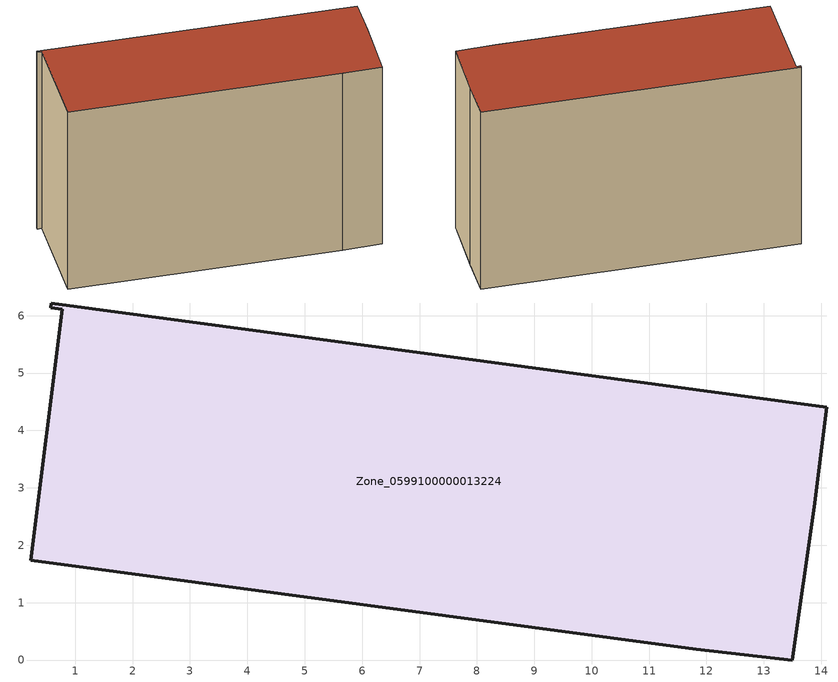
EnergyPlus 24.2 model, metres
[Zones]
Zone_0599100000013224
 floor ground (C_G): 0.59,6.22 14.1,4.41 13.88,2.67 13.5,0 11.82,0.18 0.22,1.74 0.77,6.11 0.58,6.14 z0
 wall outside (C_F): 11.82,0.18 13.5,0 13.88,2.67 14.1,4.41 0.59,6.22 0.58,6.14 0.77,6.11 0.22,1.74 11.82,0.18 z0:9
 roof outside (C_R): 0.59,6.22 0.58,6.14 0.77,6.11 0.22,1.74 11.82,0.18 13.5,0 13.88,2.67 14.1,4.41 z9
[BUILDING]
Pand.0599100000013224: North Axis=0; Terrain=City; Loads Convergence Tolerance Value=0.04; Temperature Convergence Tolerance Value=0.4; Solar Distribution=FullExterior; Maximum Number of Warmup Days=25; Minimum Number of Warmup Days=1
[Site:Location]
Rotterdam.The.Hague.AP_ZH_NLD Design_Conditions: Latitude=51.96; Longitude=4.45; Time Zone=1; Elevation=-4.5
[SITE:GROUNDTEMPERATURE:BUILDINGSURFACE]
18, 18, 18, 18, 18, 18, 18, 18, 18, 18, 18, 18
[MATERIAL] Thermal Absorptance=0.9; Solar Absorptance=0.7; Visible Absorptance=0.7
Name | Roughness | Thickness | Conductivity | Density | Specific Heat
G.TI.1946 | MediumSmooth | 0.15 | 1 | 540 | 1210
F.TI.1946 | Rough | 0.3 | 0.857143 | 1920 | 840
R.TI.1946 | MediumRough | 0.2 | 0.1 | 1500 | 1000
[CONSTRUCTION]
C_G: G.TI.1946
C_F: F.TI.1946
C_R: R.TI.1946
[ZONE]
Zone_0599100000013224: Type=1; Multiplier=1; Ceiling Height=Autocalculate; Volume=Autocalculate; Floor Area=autocalculate; Part of Total Floor Area=Yes
[ZONEINFILTRATION:DESIGNFLOWRATE]
Infil_Zone_0599100000013224: Zone or ZoneList or Space or SpaceList=Zone_0599100000013224; Schedule=AlwaysOn; Design Flow Rate Calculation Method=Flow/Area; Flow Rate per Floor Area=0.003; Constant Term Coefficient=1; Temperature Term Coefficient=0; Velocity Term Coefficient=0; Velocity Squared Term Coefficient=0
[HVACTEMPLATE:ZONE:IDEALLOADSAIRSYSTEM]
Zone_0599100000013224: Maximum Heating Supply Air Temperature=50; Minimum Cooling Supply Air Temperature=13; Maximum Heating Supply Air Humidity Ratio=0.0156; Minimum Cooling Supply Air Humidity Ratio=0.0077; Heating Limit=NoLimit; Cooling Limit=NoLimit; Dehumidification Control Type=ConstantSensibleHeatRatio; Cooling Sensible Heat Ratio=0.7; Dehumidification Setpoint=60; Humidification Control Type=None; Humidification Setpoint=30; Outdoor Air Method=None; Outdoor Air Flow Rate per Person=0.00944; Outdoor Air Flow Rate per Zone Floor Area=0; Outdoor Air Flow Rate per Zone=0; Demand Controlled Ventilation Type=None; Outdoor Air Economizer Type=NoEconomizer; Heat Recovery Type=None; Sensible Heat Recovery Effectiveness=0.7; Latent Heat Recovery Effectiveness=0.65
[ZONECONTROL:THERMOSTAT]
ThermostatControl_Zone_0599100000013224: Zone or ZoneList=Zone_0599100000013224; Control Type Schedule=DualSetpointControlType; Control 1=Thermostat_Zone_0599100000013224; Temperature Difference Between Cutout And Setpoint=0
[THERMOSTATSETPOINT:DUALSETPOINT]
Thermostat_Zone_0599100000013224: Heating Setpoint Temperature Schedule=HeatingSetpoint_Zone_0599100000013224; Cooling Setpoint Temperature Schedule=CoolingSetpoint_Zone_0599100000013224
[SCHEDULE:COMPACT]
HeatingSetpoint_Zone_0599100000013224: Through: 12/31, For: AllDays, Until: 24:00, 21
CoolingSetpoint_Zone_0599100000013224: Through: 12/31, For: AllDays, Until: 24:00, 24
DualSetpointControlType: Through: 12/31, For: AllDays, Until: 24:00, 4
AlwaysOn: Through: 12/31, For: AllDays, Until: 24:00, 1
